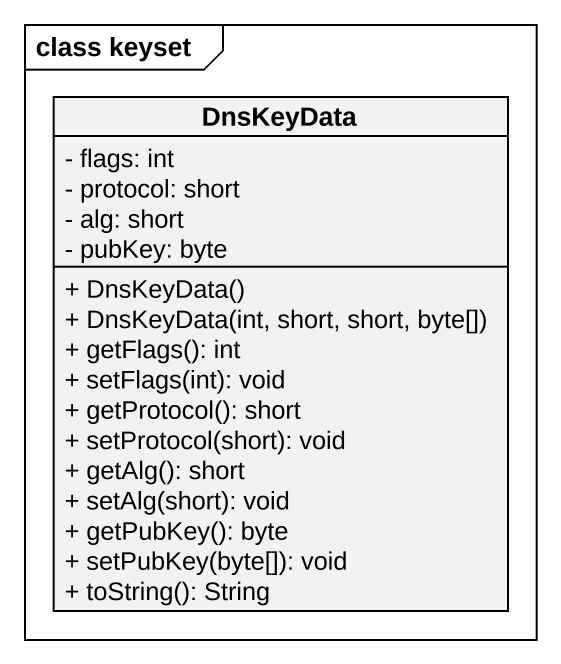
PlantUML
@startuml
mainframe class keyset
hide circle
hide empty members
skinparam classAttributeIconSize 0
class DnsKeyData {
  - flags: int
  - protocol: short
  - alg: short
  - pubKey: byte
  + DnsKeyData()
  + DnsKeyData(int, short, short, byte[])
  + getFlags(): int
  + setFlags(int): void
  + getProtocol(): short
  + setProtocol(short): void
  + getAlg(): short
  + setAlg(short): void
  + getPubKey(): byte
  + setPubKey(byte[]): void
  + toString(): String
}
@enduml
